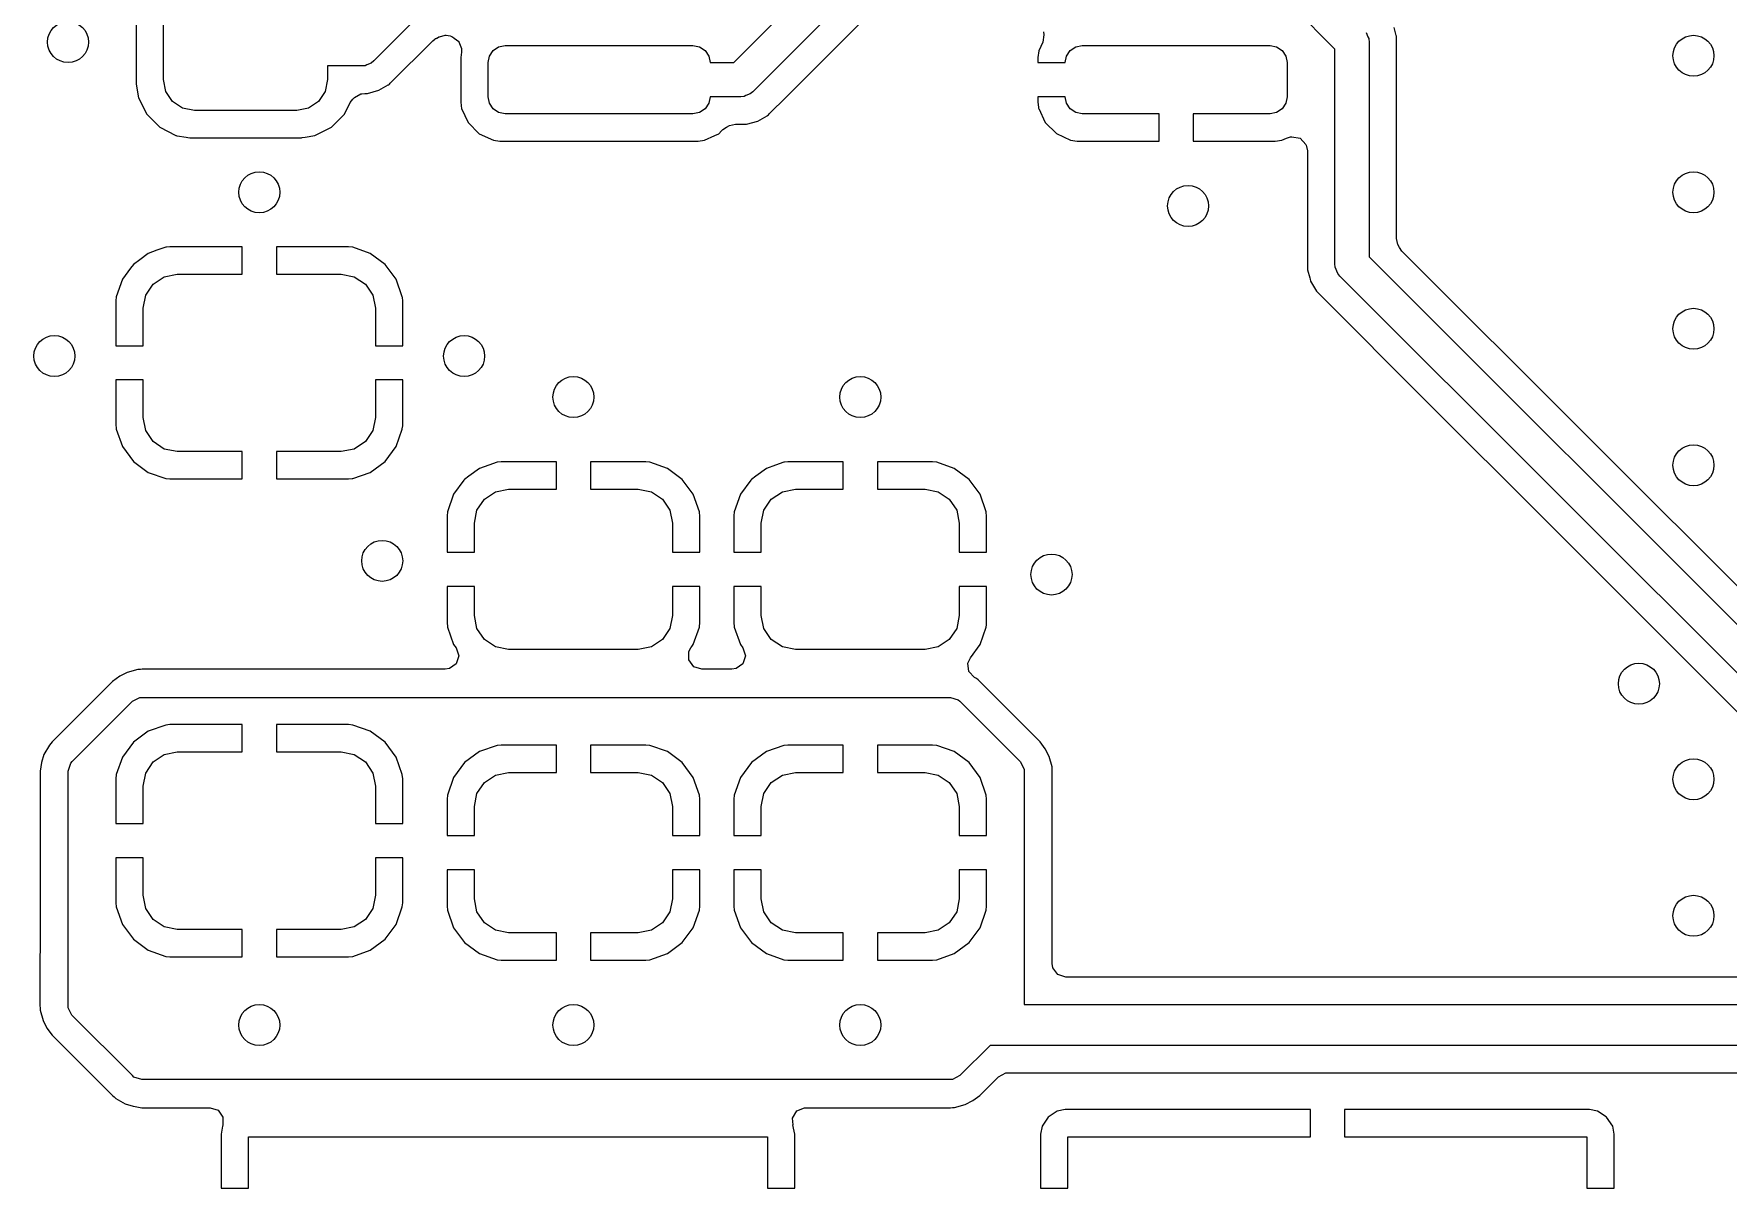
# Model space of a CAD drawing. Header units: inches. Extents: x 4.87 to 6.82, y -5.11 to -3.16.
# Drawn here: x 5.5846 to 6.073, y -4.7478 to -4.4149 of the extents above; entities that cross this region are included whole.
import ezdxf

# ---------------------------------------------------------------- set-up
doc = ezdxf.new("R2010")
doc.units = ezdxf.units.IN
doc.header["$MEASUREMENT"] = 0
doc.layers.add('BLACK', color=250, linetype='CONTINUOUS')

msp = doc.modelspace()

# ---------------------------------------------------------------- linework, layer by layer
at = {"layer": 'BLACK', "linetype": 'CONTINUOUS'}
for p, q in [((5.78635, -4.42323), (5.86168, -4.3479)), ((5.8672, -4.3563), (5.79187, -4.43163)), ((5.80159, -4.43307), (5.86694, -4.36772)), ((5.61415, -4.40911), (5.61415, -4.42947)), ((5.6979, -4.40748), (5.68261, -4.42277)), ((5.95965, -4.41936), (5.94776, -4.40748)), ((5.62205, -4.42815), (5.62205, -4.41043)), ((5.87566, -4.41434), (5.87577, -4.41523)), ((5.97732, -4.41542), (5.97669, -4.41307)), ((5.68736, -4.42918), (5.6996, -4.41695)), ((5.6996, -4.41695), (5.70017, -4.41648)), ((5.70017, -4.41648), (5.70044, -4.41629)), ((5.70044, -4.41629), (5.70056, -4.41626)), ((5.70056, -4.41626), (5.70058, -4.41624)), ((5.70058, -4.41624), (5.70072, -4.41616)), ((5.70072, -4.41616), (5.70074, -4.4162)), ((5.70074, -4.4162), (5.70124, -4.41592)), ((5.70122, -4.41589), (5.70137, -4.41584)), ((5.70124, -4.41592), (5.70122, -4.41589)), ((5.70137, -4.41584), (5.70144, -4.4158)), ((5.70137, -4.41584), (5.70137, -4.41584)), ((5.70144, -4.4158), (5.70148, -4.41579)), ((5.70148, -4.41579), (5.70151, -4.41578)), ((5.70151, -4.41578), (5.70321, -4.41537)), ((5.70151, -4.41578), (5.70151, -4.41578)), ((5.70321, -4.41537), (5.70343, -4.41537)), ((5.70343, -4.41537), (5.70464, -4.41556)), ((5.70464, -4.41556), (5.70514, -4.41573)), ((5.70514, -4.41573), (5.70564, -4.41609)), ((5.70564, -4.41609), (5.70572, -4.41612)), ((5.70572, -4.41612), (5.70578, -4.41619)), ((5.70578, -4.41619), (5.70708, -4.41714)), ((5.70708, -4.41714), (5.70709, -4.41714)), ((5.70709, -4.41714), (5.70713, -4.4172)), ((5.70713, -4.4172), (5.70785, -4.41913)), ((5.70785, -4.41913), (5.70787, -4.41935)), ((5.71699, -4.41975), (5.71859, -4.41868)), ((5.71859, -4.41868), (5.72047, -4.41831)), ((5.72047, -4.41831), (5.77461, -4.41831)), ((5.77461, -4.41831), (5.77649, -4.41868)), ((5.77649, -4.41868), (5.77809, -4.41975)), ((5.87543, -4.41735), (5.87426, -4.41987)), ((5.87577, -4.41523), (5.87543, -4.41735)), ((5.88333, -4.41975), (5.88493, -4.41868)), ((5.88493, -4.41868), (5.88681, -4.41831)), ((5.88681, -4.41831), (5.94094, -4.41831)), ((5.94094, -4.41831), (5.94283, -4.41868)), ((5.94283, -4.41868), (5.94442, -4.41975)), ((5.96866, -4.41459), (5.96915, -4.41578)), ((5.96915, -4.41578), (5.96937, -4.41629)), ((5.96937, -4.41629), (5.96939, -4.41636)), ((5.96939, -4.41636), (5.96949, -4.41732)), ((5.96949, -4.41732), (5.96949, -4.47926)), ((5.97738, -4.41564), (5.97732, -4.41542)), ((5.97738, -4.43591), (5.97738, -4.41564)), ((5.67913, -4.42421), (5.66929, -4.42421)), ((5.66929, -4.42421), (5.66929, -4.42815)), ((5.68009, -4.42412), (5.67913, -4.42421)), ((5.68061, -4.4239), (5.68009, -4.42412)), ((5.68009, -4.42412), (5.68009, -4.42412)), ((5.68187, -4.42338), (5.68061, -4.4239)), ((5.68261, -4.42277), (5.68187, -4.42338)), ((5.68187, -4.42338), (5.68187, -4.42338)), ((5.70786, -4.42021), (5.70766, -4.42173)), ((5.70766, -4.42173), (5.70766, -4.43457)), ((5.70787, -4.41935), (5.70786, -4.42021)), ((5.71555, -4.42323), (5.71593, -4.42135)), ((5.71555, -4.43307), (5.71555, -4.42323)), ((5.71593, -4.42135), (5.71699, -4.41975)), ((5.77809, -4.41975), (5.77915, -4.42135)), ((5.77915, -4.42135), (5.77953, -4.42323)), ((5.77953, -4.42323), (5.78635, -4.42323)), ((5.87426, -4.41987), (5.87402, -4.42173)), ((5.87402, -4.42173), (5.87402, -4.42173)), ((5.87402, -4.42173), (5.87402, -4.42323)), ((5.87402, -4.42323), (5.87402, -4.42323)), ((5.87402, -4.42323), (5.88189, -4.42323)), ((5.87426, -4.41987), (5.87426, -4.41987)), ((5.88189, -4.42323), (5.88226, -4.42135)), ((5.88226, -4.42135), (5.88333, -4.41975)), ((5.94442, -4.41975), (5.94549, -4.42135)), ((5.94549, -4.42135), (5.94587, -4.42323)), ((5.94587, -4.42323), (5.94587, -4.43307)), ((5.95965, -4.4813), (5.95965, -4.41936)), ((5.62272, -4.43154), (5.62205, -4.42815)), ((5.66929, -4.42815), (5.66862, -4.43154)), ((5.61415, -4.42947), (5.61415, -4.42947)), ((5.61415, -4.42947), (5.61477, -4.43339)), ((5.61477, -4.43339), (5.61477, -4.43339)), ((5.61477, -4.43339), (5.61477, -4.43339)), ((5.61477, -4.43339), (5.61718, -4.43812)), ((5.62464, -4.43441), (5.62272, -4.43154)), ((5.66862, -4.43154), (5.6667, -4.43441)), ((5.67585, -4.43478), (5.67657, -4.4338)), ((5.67657, -4.4338), (5.67706, -4.43331)), ((5.67706, -4.43331), (5.67891, -4.43227)), ((5.67891, -4.43227), (5.67916, -4.43221)), ((5.67916, -4.43221), (5.68007, -4.43211)), ((5.68007, -4.43211), (5.68082, -4.43211)), ((5.68082, -4.43211), (5.68408, -4.43123)), ((5.68082, -4.43211), (5.68082, -4.43211)), ((5.68408, -4.43123), (5.68676, -4.42969)), ((5.68408, -4.43123), (5.68408, -4.43123)), ((5.68408, -4.43123), (5.68408, -4.43123)), ((5.68676, -4.42969), (5.68687, -4.42963)), ((5.68687, -4.42963), (5.68691, -4.42961)), ((5.68691, -4.42961), (5.6871, -4.42949)), ((5.6871, -4.42949), (5.68715, -4.42946)), ((5.68715, -4.42946), (5.68736, -4.42918)), ((5.71593, -4.43495), (5.71555, -4.43307)), ((5.77953, -4.43307), (5.77915, -4.43495)), ((5.78839, -4.43307), (5.77953, -4.43307)), ((5.78935, -4.43298), (5.78839, -4.43307)), ((5.78987, -4.43276), (5.78935, -4.43298)), ((5.78935, -4.43298), (5.78935, -4.43298)), ((5.79112, -4.43224), (5.78987, -4.43276)), ((5.79187, -4.43163), (5.79112, -4.43224)), ((5.79112, -4.43224), (5.79112, -4.43224)), ((5.79662, -4.43804), (5.80159, -4.43307)), ((5.87402, -4.43307), (5.87402, -4.43457)), ((5.88189, -4.43307), (5.87402, -4.43307)), ((5.87402, -4.43307), (5.87402, -4.43307)), ((5.87402, -4.43307), (5.87402, -4.43307)), ((5.87402, -4.43307), (5.87402, -4.43307)), ((5.88226, -4.43495), (5.88189, -4.43307)), ((5.94587, -4.43307), (5.94549, -4.43495)), ((5.61718, -4.43812), (5.61718, -4.43812)), ((5.61718, -4.43812), (5.61718, -4.43812)), ((5.61718, -4.43812), (5.61718, -4.43812)), ((5.61718, -4.43812), (5.62094, -4.44187)), ((5.62752, -4.43633), (5.62464, -4.43441)), ((5.63091, -4.43701), (5.62752, -4.43633)), ((5.66043, -4.43701), (5.63091, -4.43701)), ((5.66382, -4.43633), (5.66043, -4.43701)), ((5.6667, -4.43441), (5.66382, -4.43633)), ((5.6704, -4.44187), (5.67415, -4.43812)), ((5.67415, -4.43812), (5.67585, -4.43478)), ((5.70766, -4.43457), (5.70766, -4.43457)), ((5.70766, -4.43457), (5.7078, -4.43567)), ((5.7078, -4.43567), (5.7079, -4.43644)), ((5.7079, -4.43644), (5.7079, -4.43644)), ((5.7079, -4.43644), (5.70981, -4.44053)), ((5.71699, -4.43655), (5.71593, -4.43495)), ((5.71859, -4.43762), (5.71699, -4.43655)), ((5.72047, -4.43799), (5.71859, -4.43762)), ((5.77461, -4.43799), (5.72047, -4.43799)), ((5.77649, -4.43762), (5.77461, -4.43799)), ((5.77809, -4.43655), (5.77649, -4.43762)), ((5.77915, -4.43495), (5.77809, -4.43655)), ((5.79333, -4.44009), (5.79601, -4.43854)), ((5.79601, -4.43854), (5.79613, -4.43849)), ((5.79613, -4.43849), (5.79616, -4.43847)), ((5.79616, -4.43847), (5.79635, -4.43835)), ((5.79635, -4.43835), (5.79641, -4.43832)), ((5.79641, -4.43832), (5.79662, -4.43804)), ((5.87402, -4.43457), (5.87423, -4.43618)), ((5.87423, -4.43618), (5.87424, -4.43633)), ((5.87424, -4.43633), (5.87426, -4.43643)), ((5.87426, -4.43643), (5.87617, -4.44052)), ((5.88333, -4.43655), (5.88226, -4.43495)), ((5.88493, -4.43762), (5.88333, -4.43655)), ((5.88681, -4.43799), (5.88493, -4.43762)), ((5.90896, -4.43799), (5.88681, -4.43799)), ((5.90896, -4.44587), (5.90896, -4.43799)), ((5.94094, -4.43799), (5.9188, -4.43799)), ((5.9188, -4.43799), (5.9188, -4.44587)), ((5.94283, -4.43762), (5.94094, -4.43799)), ((5.94442, -4.43655), (5.94283, -4.43762)), ((5.94549, -4.43495), (5.94442, -4.43655)), ((5.97738, -4.47396), (5.97738, -4.43591)), ((5.62094, -4.44187), (5.62094, -4.44187)), ((5.62094, -4.44187), (5.62094, -4.44187)), ((5.62094, -4.44187), (5.62095, -4.44188)), ((5.62095, -4.44188), (5.62554, -4.44422)), ((5.66567, -4.44428), (5.6704, -4.44187)), ((5.70981, -4.44053), (5.70981, -4.44053)), ((5.70981, -4.44053), (5.70981, -4.44053)), ((5.70981, -4.44053), (5.71301, -4.44373)), ((5.71301, -4.44373), (5.7171, -4.44564)), ((5.78089, -4.44428), (5.78207, -4.44373)), ((5.78207, -4.44373), (5.78288, -4.44292)), ((5.78288, -4.44292), (5.78326, -4.44254)), ((5.78326, -4.44254), (5.78424, -4.44183)), ((5.78424, -4.44183), (5.7851, -4.44139)), ((5.7851, -4.44139), (5.78687, -4.44096)), ((5.78687, -4.44096), (5.79007, -4.44096)), ((5.79007, -4.44096), (5.79333, -4.44009)), ((5.79007, -4.44096), (5.79007, -4.44096)), ((5.79333, -4.44009), (5.79333, -4.44009)), ((5.79333, -4.44009), (5.79333, -4.44009)), ((5.87617, -4.44052), (5.87617, -4.44052)), ((5.87617, -4.44052), (5.87617, -4.44052)), ((5.87617, -4.44052), (5.87936, -4.44371)), ((5.87936, -4.44371), (5.88341, -4.4456)), ((5.62554, -4.44422), (5.62565, -4.44428)), ((5.62565, -4.44428), (5.62566, -4.44428)), ((5.62566, -4.44428), (5.62566, -4.44428)), ((5.62566, -4.44428), (5.62566, -4.44428)), ((5.62566, -4.44428), (5.62566, -4.44428)), ((5.62566, -4.44428), (5.62567, -4.44428)), ((5.62567, -4.44428), (5.62581, -4.44432)), ((5.62581, -4.44432), (5.62581, -4.44432)), ((5.62581, -4.44432), (5.62597, -4.44433)), ((5.62597, -4.44433), (5.62854, -4.44474)), ((5.62854, -4.44474), (5.62906, -4.44482)), ((5.62906, -4.44482), (5.62959, -4.4449)), ((5.62959, -4.4449), (5.66175, -4.4449)), ((5.66175, -4.4449), (5.66196, -4.44487)), ((5.66175, -4.4449), (5.66175, -4.4449)), ((5.66196, -4.44487), (5.6628, -4.44474)), ((5.6628, -4.44474), (5.66567, -4.44428)), ((5.7171, -4.44564), (5.71897, -4.44589)), ((5.71897, -4.44589), (5.77611, -4.44589)), ((5.77611, -4.44589), (5.77797, -4.44564)), ((5.77797, -4.44564), (5.78089, -4.44428)), ((5.77797, -4.44564), (5.77797, -4.44564)), ((5.88341, -4.4456), (5.88345, -4.44562)), ((5.88345, -4.44562), (5.88345, -4.44562)), ((5.88345, -4.44562), (5.88345, -4.44562)), ((5.88345, -4.44562), (5.88531, -4.44587)), ((5.88531, -4.44587), (5.90896, -4.44587)), ((5.90896, -4.44587), (5.90896, -4.44587)), ((5.90896, -4.44587), (5.90896, -4.44587)), ((5.9188, -4.44587), (5.9188, -4.44587)), ((5.9188, -4.44587), (5.94244, -4.44587)), ((5.94244, -4.44587), (5.94431, -4.44562)), ((5.94244, -4.44587), (5.94244, -4.44587)), ((5.94244, -4.44587), (5.94244, -4.44587)), ((5.94431, -4.44562), (5.94565, -4.445)), ((5.94565, -4.445), (5.94682, -4.44466)), ((5.94682, -4.44466), (5.94727, -4.44461)), ((5.94727, -4.44461), (5.94963, -4.44506)), ((5.94963, -4.44506), (5.95127, -4.44683)), ((5.95127, -4.44683), (5.95127, -4.44683)), ((5.95127, -4.44683), (5.95127, -4.44683)), ((5.95127, -4.44683), (5.95127, -4.44683)), ((5.95127, -4.44683), (5.95139, -4.44707)), ((5.95139, -4.44707), (5.95175, -4.44872)), ((5.95175, -4.44872), (5.95175, -4.48299)), ((5.62013, -4.47737), (5.61761, -4.47825)), ((5.62265, -4.47649), (5.62013, -4.47737)), ((5.62272, -4.47648), (5.62265, -4.47649)), ((5.62283, -4.47647), (5.62272, -4.47648)), ((5.62385, -4.47638), (5.62283, -4.47647)), ((5.64468, -4.47638), (5.62385, -4.47638)), ((5.64468, -4.47638), (5.64468, -4.47638)), ((5.64468, -4.47638), (5.64468, -4.47638)), ((5.64468, -4.48425), (5.64468, -4.47638)), ((5.67536, -4.47638), (5.65453, -4.47638)), ((5.65453, -4.47638), (5.65453, -4.47638)), ((5.65453, -4.47638), (5.65453, -4.48425)), ((5.67656, -4.47649), (5.67536, -4.47638)), ((5.67536, -4.47638), (5.67536, -4.47638)), ((5.6816, -4.47825), (5.67656, -4.47649)), ((5.67656, -4.47649), (5.67656, -4.47649)), ((5.67656, -4.47649), (5.67656, -4.47649)), ((5.97781, -4.47573), (5.97738, -4.47396)), ((5.97824, -4.47658), (5.97781, -4.47573)), ((5.97896, -4.47757), (5.97824, -4.47658)), ((6.10018, -4.59879), (5.97896, -4.47757)), ((5.61248, -4.48255), (5.61014, -4.48572)), ((5.61332, -4.48143), (5.61248, -4.48255)), ((5.61515, -4.48007), (5.61332, -4.48143)), ((5.61332, -4.48143), (5.61332, -4.48143)), ((5.61761, -4.47825), (5.61515, -4.48007)), ((5.6859, -4.48143), (5.6816, -4.47825)), ((5.68907, -4.48572), (5.6859, -4.48143)), ((5.6859, -4.48143), (5.6859, -4.48143)), ((5.95974, -4.48226), (5.95965, -4.4813)), ((5.96048, -4.48403), (5.95974, -4.48226)), ((5.96949, -4.47926), (6.10036, -4.61013)), ((5.61014, -4.48572), (5.60838, -4.49076)), ((5.61689, -4.49033), (5.61902, -4.48713)), ((5.61902, -4.48713), (5.62222, -4.485)), ((5.62222, -4.485), (5.62598, -4.48425)), ((5.62598, -4.48425), (5.64468, -4.48425)), ((5.65453, -4.48425), (5.67323, -4.48425)), ((5.67323, -4.48425), (5.67699, -4.485)), ((5.67699, -4.485), (5.68019, -4.48713)), ((5.68019, -4.48713), (5.68232, -4.49033)), ((5.69083, -4.49076), (5.68907, -4.48572)), ((5.95175, -4.48299), (5.95238, -4.48532)), ((5.95238, -4.48532), (5.95238, -4.48532)), ((5.95238, -4.48532), (5.95249, -4.48572)), ((5.95249, -4.48572), (5.95263, -4.48625)), ((5.95263, -4.48625), (5.95431, -4.48917)), ((5.96109, -4.48478), (5.96048, -4.48403)), ((5.96048, -4.48403), (5.96048, -4.48403)), ((6.0934, -4.61709), (5.96109, -4.48478)), ((5.60838, -4.49076), (5.60827, -4.49196)), ((5.60827, -4.49196), (5.60827, -4.50492)), ((5.60827, -4.49196), (5.60827, -4.49196)), ((5.60838, -4.49076), (5.60838, -4.49076)), ((5.61614, -4.49409), (5.61689, -4.49033)), ((5.68232, -4.49033), (5.68307, -4.49409)), ((5.69084, -4.49083), (5.69083, -4.49076)), ((5.69083, -4.49076), (5.69083, -4.49076)), ((5.69085, -4.49095), (5.69084, -4.49083)), ((5.69094, -4.49196), (5.69085, -4.49095)), ((5.69094, -4.50492), (5.69094, -4.49196)), ((5.95431, -4.48917), (5.95431, -4.48917)), ((5.95431, -4.48917), (5.95431, -4.48917)), ((5.95431, -4.48917), (5.95431, -4.48917)), ((5.95431, -4.48917), (5.98703, -4.52189)), ((5.61614, -4.50492), (5.61614, -4.49409)), ((5.68307, -4.49409), (5.68307, -4.50492)), ((5.60827, -4.50492), (5.60827, -4.50492)), ((5.60827, -4.50492), (5.61614, -4.50492)), ((5.68307, -4.50492), (5.69094, -4.50492)), ((5.69094, -4.50492), (5.69094, -4.50492)), ((5.69094, -4.50492), (5.69094, -4.50492)), ((5.60827, -4.51476), (5.60827, -4.52772)), ((5.61614, -4.51476), (5.60827, -4.51476)), ((5.60827, -4.51476), (5.60827, -4.51476)), ((5.60827, -4.51476), (5.60827, -4.51476)), ((5.61614, -4.52559), (5.61614, -4.51476)), ((5.69094, -4.51476), (5.68307, -4.51476)), ((5.68307, -4.51476), (5.68307, -4.52559)), ((5.69094, -4.52809), (5.69094, -4.51476)), ((5.69094, -4.51476), (5.69094, -4.51476)), ((5.69094, -4.51476), (5.69094, -4.51476)), ((5.69094, -4.51476), (5.69094, -4.51476)), ((5.98703, -4.52189), (6.01911, -4.55397)), ((5.61689, -4.52936), (5.61614, -4.52559)), ((5.68307, -4.52559), (5.68232, -4.52936)), ((5.60827, -4.52772), (5.60835, -4.52863)), ((5.60835, -4.52863), (5.60836, -4.52874)), ((5.60836, -4.52874), (5.60837, -4.52885)), ((5.60837, -4.52885), (5.60838, -4.52892)), ((5.60838, -4.52892), (5.60838, -4.52892)), ((5.60838, -4.52892), (5.61014, -4.53396)), ((5.61902, -4.53255), (5.61689, -4.52936)), ((5.68232, -4.52936), (5.68019, -4.53255)), ((5.68907, -4.53396), (5.69083, -4.52892)), ((5.69083, -4.52892), (5.69089, -4.52831)), ((5.69089, -4.52831), (5.69094, -4.52809)), ((5.61014, -4.53396), (5.61332, -4.53826)), ((5.62222, -4.53468), (5.61902, -4.53255)), ((5.62598, -4.53543), (5.62222, -4.53468)), ((5.64468, -4.53543), (5.62598, -4.53543)), ((5.64468, -4.54331), (5.64468, -4.53543)), ((5.67323, -4.53543), (5.65453, -4.53543)), ((5.65453, -4.53543), (5.65453, -4.54331)), ((5.67699, -4.53468), (5.67323, -4.53543)), ((5.68019, -4.53255), (5.67699, -4.53468)), ((5.6859, -4.53826), (5.68907, -4.53396)), ((5.61332, -4.53826), (5.61332, -4.53826)), ((5.61332, -4.53826), (5.61761, -4.54143)), ((5.6816, -4.54143), (5.6859, -4.53826)), ((5.6859, -4.53826), (5.6859, -4.53826)), ((5.71308, -4.54026), (5.71002, -4.54253)), ((5.71573, -4.53934), (5.71308, -4.54026)), ((5.71813, -4.5385), (5.71573, -4.53934)), ((5.7182, -4.53849), (5.71813, -4.5385)), ((5.71831, -4.53848), (5.7182, -4.53849)), ((5.71932, -4.53839), (5.71831, -4.53848)), ((5.73524, -4.53839), (5.71932, -4.53839)), ((5.73524, -4.54626), (5.73524, -4.53839)), ((5.73524, -4.53839), (5.73524, -4.53839)), ((5.73524, -4.53839), (5.73524, -4.53839)), ((5.76099, -4.53839), (5.74508, -4.53839)), ((5.74508, -4.53839), (5.74508, -4.53839)), ((5.74508, -4.53839), (5.74508, -4.54626)), ((5.76219, -4.5385), (5.76099, -4.53839)), ((5.76099, -4.53839), (5.76099, -4.53839)), ((5.76723, -4.54026), (5.76219, -4.5385)), ((5.76219, -4.5385), (5.76219, -4.5385)), ((5.76219, -4.5385), (5.76219, -4.5385)), ((5.77153, -4.54343), (5.76723, -4.54026)), ((5.79576, -4.54026), (5.79269, -4.54253)), ((5.79841, -4.53934), (5.79576, -4.54026)), ((5.8008, -4.5385), (5.79841, -4.53934)), ((5.80087, -4.53849), (5.8008, -4.5385)), ((5.80098, -4.53848), (5.80087, -4.53849)), ((5.802, -4.53839), (5.80098, -4.53848)), ((5.81791, -4.53839), (5.802, -4.53839)), ((5.81791, -4.54626), (5.81791, -4.53839)), ((5.81791, -4.53839), (5.81791, -4.53839)), ((5.81791, -4.53839), (5.81791, -4.53839)), ((5.84367, -4.53839), (5.82776, -4.53839)), ((5.82776, -4.53839), (5.82776, -4.53839)), ((5.82776, -4.53839), (5.82776, -4.54626)), ((5.84487, -4.5385), (5.84367, -4.53839)), ((5.84367, -4.53839), (5.84367, -4.53839)), ((5.84991, -4.54026), (5.84487, -4.5385)), ((5.84487, -4.5385), (5.84487, -4.5385)), ((5.84487, -4.5385), (5.84487, -4.5385)), ((5.8542, -4.54343), (5.84991, -4.54026)), ((5.61761, -4.54143), (5.62265, -4.54319)), ((5.62265, -4.54319), (5.62385, -4.54331)), ((5.62385, -4.54331), (5.62385, -4.54331)), ((5.62385, -4.54331), (5.62385, -4.54331)), ((5.62385, -4.54331), (5.64468, -4.54331)), ((5.64468, -4.54331), (5.64468, -4.54331)), ((5.64468, -4.54331), (5.64468, -4.54331)), ((5.65453, -4.54331), (5.65453, -4.54331)), ((5.65453, -4.54331), (5.67536, -4.54331)), ((5.67536, -4.54331), (5.67638, -4.54321)), ((5.67638, -4.54321), (5.67649, -4.54321)), ((5.67649, -4.54321), (5.67656, -4.54319)), ((5.67656, -4.54319), (5.6816, -4.54143)), ((5.67656, -4.54319), (5.67656, -4.54319)), ((5.67656, -4.54319), (5.67656, -4.54319)), ((5.7086, -4.54369), (5.70562, -4.54773)), ((5.70879, -4.54343), (5.7086, -4.54369)), ((5.71002, -4.54253), (5.70879, -4.54343)), ((5.70879, -4.54343), (5.70879, -4.54343)), ((5.71769, -4.54701), (5.72146, -4.54626)), ((5.72146, -4.54626), (5.73524, -4.54626)), ((5.74508, -4.54626), (5.75886, -4.54626)), ((5.75886, -4.54626), (5.76262, -4.54701)), ((5.7747, -4.54773), (5.77153, -4.54343)), ((5.77153, -4.54343), (5.77153, -4.54343)), ((5.79127, -4.54369), (5.78829, -4.54773)), ((5.79146, -4.54343), (5.79127, -4.54369)), ((5.79269, -4.54253), (5.79146, -4.54343)), ((5.79146, -4.54343), (5.79146, -4.54343)), ((5.80037, -4.54701), (5.80413, -4.54626)), ((5.80413, -4.54626), (5.81791, -4.54626)), ((5.82776, -4.54626), (5.84154, -4.54626)), ((5.84154, -4.54626), (5.8453, -4.54701)), ((5.85738, -4.54773), (5.8542, -4.54343)), ((5.8542, -4.54343), (5.8542, -4.54343)), ((5.70562, -4.54773), (5.70385, -4.55277)), ((5.70562, -4.54773), (5.70562, -4.54773)), ((5.71236, -4.55234), (5.7145, -4.54914)), ((5.7145, -4.54914), (5.71769, -4.54701)), ((5.76262, -4.54701), (5.76582, -4.54914)), ((5.76582, -4.54914), (5.76795, -4.55234)), ((5.77646, -4.55277), (5.7747, -4.54773)), ((5.78829, -4.54773), (5.78653, -4.55277)), ((5.78829, -4.54773), (5.78829, -4.54773)), ((5.79504, -4.55234), (5.79717, -4.54914)), ((5.79717, -4.54914), (5.80037, -4.54701)), ((5.8453, -4.54701), (5.8485, -4.54914)), ((5.8485, -4.54914), (5.85063, -4.55234)), ((5.85914, -4.55277), (5.85738, -4.54773)), ((5.70385, -4.55277), (5.70374, -4.55397)), ((5.70374, -4.55397), (5.70374, -4.55397)), ((5.70374, -4.55397), (5.70374, -4.56447)), ((5.71161, -4.5561), (5.71236, -4.55234)), ((5.76795, -4.55234), (5.7687, -4.5561)), ((5.77647, -4.55284), (5.77646, -4.55277)), ((5.77646, -4.55277), (5.77646, -4.55277)), ((5.77648, -4.55292), (5.77647, -4.55284)), ((5.77648, -4.55293), (5.77648, -4.55292)), ((5.77648, -4.55294), (5.77648, -4.55293)), ((5.77657, -4.55397), (5.77648, -4.55294)), ((5.77657, -4.56447), (5.77657, -4.55397)), ((5.77657, -4.55397), (5.77657, -4.55397)), ((5.78653, -4.55277), (5.78642, -4.55397)), ((5.78642, -4.55397), (5.78642, -4.56447)), ((5.78642, -4.55397), (5.78642, -4.55397)), ((5.79429, -4.5561), (5.79504, -4.55234)), ((5.85063, -4.55234), (5.85138, -4.5561)), ((5.85915, -4.55284), (5.85914, -4.55277)), ((5.85914, -4.55277), (5.85914, -4.55277)), ((5.85916, -4.55295), (5.85915, -4.55284)), ((5.85925, -4.55397), (5.85916, -4.55295)), ((5.85925, -4.56447), (5.85925, -4.55397)), ((6.01911, -4.55397), (6.08187, -4.61672)), ((5.71161, -4.56447), (5.71161, -4.5561)), ((5.7687, -4.5561), (5.7687, -4.56447)), ((5.79429, -4.56447), (5.79429, -4.5561)), ((5.85138, -4.5561), (5.85138, -4.56447)), ((5.70374, -4.56447), (5.70374, -4.56447)), ((5.70374, -4.56447), (5.71161, -4.56447)), ((5.7687, -4.56447), (5.77657, -4.56447)), ((5.77657, -4.56447), (5.77657, -4.56447)), ((5.77657, -4.56447), (5.77657, -4.56447)), ((5.78642, -4.56447), (5.78642, -4.56447)), ((5.78642, -4.56447), (5.79429, -4.56447)), ((5.85138, -4.56447), (5.85925, -4.56447)), ((5.85925, -4.56447), (5.85925, -4.56447)), ((5.85925, -4.56447), (5.85925, -4.56447)), ((5.71161, -4.57431), (5.70374, -4.57431)), ((5.70374, -4.57431), (5.70374, -4.57431)), ((5.70374, -4.57431), (5.70374, -4.57431)), ((5.70374, -4.57431), (5.70374, -4.57431)), ((5.70374, -4.57431), (5.70374, -4.58481)), ((5.71161, -4.58268), (5.71161, -4.57431)), ((5.77657, -4.57431), (5.7687, -4.57431)), ((5.7687, -4.57431), (5.7687, -4.58268)), ((5.77657, -4.58517), (5.77657, -4.57431)), ((5.77657, -4.57431), (5.77657, -4.57431)), ((5.77657, -4.57431), (5.77657, -4.57431)), ((5.77657, -4.57431), (5.77657, -4.57431)), ((5.79429, -4.57431), (5.78642, -4.57431)), ((5.78642, -4.57431), (5.78642, -4.57431)), ((5.78642, -4.57431), (5.78642, -4.57431)), ((5.78642, -4.57431), (5.78642, -4.57431)), ((5.78642, -4.57431), (5.78642, -4.58481)), ((5.79429, -4.58268), (5.79429, -4.57431)), ((5.85925, -4.57431), (5.85138, -4.57431)), ((5.85138, -4.57431), (5.85138, -4.58268)), ((5.85925, -4.58517), (5.85925, -4.57431)), ((5.85925, -4.57431), (5.85925, -4.57431)), ((5.85925, -4.57431), (5.85925, -4.57431)), ((5.85925, -4.57431), (5.85925, -4.57431)), ((5.70374, -4.58481), (5.70384, -4.58583)), ((5.71236, -4.58644), (5.71161, -4.58268)), ((5.7687, -4.58268), (5.76795, -4.58644)), ((5.77652, -4.5854), (5.77657, -4.58517)), ((5.78642, -4.58481), (5.78651, -4.58583)), ((5.79504, -4.58644), (5.79429, -4.58268)), ((5.85138, -4.58268), (5.85063, -4.58644)), ((5.8592, -4.5854), (5.85925, -4.58517)), ((5.70384, -4.58583), (5.70384, -4.58594)), ((5.70384, -4.58594), (5.70385, -4.58601)), ((5.70385, -4.58601), (5.70562, -4.59105)), ((5.7145, -4.58964), (5.71236, -4.58644)), ((5.71769, -4.59177), (5.7145, -4.58964)), ((5.76582, -4.58964), (5.76262, -4.59177)), ((5.76795, -4.58644), (5.76582, -4.58964)), ((5.7747, -4.59105), (5.77646, -4.58601)), ((5.77646, -4.58601), (5.77652, -4.5854)), ((5.78651, -4.58583), (5.78651, -4.58585)), ((5.78651, -4.58585), (5.78651, -4.5859)), ((5.78651, -4.5859), (5.78653, -4.58601)), ((5.78653, -4.58601), (5.78829, -4.59105)), ((5.79717, -4.58964), (5.79504, -4.58644)), ((5.80037, -4.59177), (5.79717, -4.58964)), ((5.8485, -4.58964), (5.8453, -4.59177)), ((5.85063, -4.58644), (5.8485, -4.58964)), ((5.85738, -4.59105), (5.85914, -4.58601)), ((5.85914, -4.58601), (5.8592, -4.5854)), ((5.70562, -4.59105), (5.70632, -4.592)), ((5.70632, -4.592), (5.70708, -4.59428)), ((5.70708, -4.59428), (5.70635, -4.59658)), ((5.72146, -4.59252), (5.71769, -4.59177)), ((5.75886, -4.59252), (5.72146, -4.59252)), ((5.76262, -4.59177), (5.75886, -4.59252)), ((5.77343, -4.59311), (5.774, -4.592)), ((5.77343, -4.59552), (5.77343, -4.59311)), ((5.774, -4.592), (5.77427, -4.59162)), ((5.77427, -4.59162), (5.7747, -4.59105)), ((5.78829, -4.59105), (5.78899, -4.592)), ((5.78899, -4.592), (5.78975, -4.59428)), ((5.78975, -4.59428), (5.78903, -4.59658)), ((5.80413, -4.59252), (5.80037, -4.59177)), ((5.84154, -4.59252), (5.80413, -4.59252)), ((5.8453, -4.59177), (5.84154, -4.59252)), ((5.85387, -4.59642), (5.85456, -4.59487)), ((5.85456, -4.59487), (5.85738, -4.59105)), ((5.61153, -4.59914), (5.60938, -4.60023)), ((5.61456, -4.59828), (5.61153, -4.59914)), ((5.61153, -4.59914), (5.61153, -4.59914)), ((5.61517, -4.59823), (5.61456, -4.59828)), ((5.61538, -4.59823), (5.61517, -4.59823)), ((5.61581, -4.59821), (5.61538, -4.59823)), ((5.70318, -4.59821), (5.61581, -4.59821)), ((5.70441, -4.59801), (5.70318, -4.59821)), ((5.70635, -4.59658), (5.70441, -4.59801)), ((5.77484, -4.59746), (5.77343, -4.59552)), ((5.77714, -4.59821), (5.77484, -4.59746)), ((5.78586, -4.59821), (5.77714, -4.59821)), ((5.78709, -4.59801), (5.78586, -4.59821)), ((5.78903, -4.59658), (5.78709, -4.59801)), ((5.85416, -4.59881), (5.85387, -4.59642)), ((5.85579, -4.60058), (5.85416, -4.59881)), ((5.60733, -4.60172), (5.58993, -4.61912)), ((5.60938, -4.60023), (5.60733, -4.60172)), ((5.60733, -4.60172), (5.60733, -4.60172)), ((5.60938, -4.60023), (5.60938, -4.60023)), ((5.85634, -4.60089), (5.85579, -4.60058)), ((5.85681, -4.60129), (5.85634, -4.60089)), ((5.85634, -4.60089), (5.85634, -4.60089)), ((5.85634, -4.60089), (5.85634, -4.60089)), ((5.85728, -4.60172), (5.85681, -4.60129)), ((5.85681, -4.60129), (5.85681, -4.60129)), ((5.87468, -4.61912), (5.85728, -4.60172)), ((5.85728, -4.60172), (5.85728, -4.60172)), ((5.85728, -4.60172), (5.85728, -4.60172)), ((5.59565, -4.62484), (5.61305, -4.60744)), ((5.61305, -4.60744), (5.6152, -4.60635)), ((5.6152, -4.60635), (5.61581, -4.6063)), ((5.61581, -4.6063), (5.8488, -4.6063)), ((5.8488, -4.6063), (5.85109, -4.60704)), ((5.85109, -4.60704), (5.85156, -4.60744)), ((5.85156, -4.60744), (5.86896, -4.62484)), ((5.62265, -4.61429), (5.61761, -4.61605)), ((5.62385, -4.61417), (5.62265, -4.61429)), ((5.62265, -4.61429), (5.62265, -4.61429)), ((5.64468, -4.61417), (5.62385, -4.61417)), ((5.64468, -4.61417), (5.64468, -4.61417)), ((5.64468, -4.62205), (5.64468, -4.61417)), ((5.67536, -4.61417), (5.65453, -4.61417)), ((5.65453, -4.61417), (5.65453, -4.61417)), ((5.65453, -4.61417), (5.65453, -4.62205)), ((5.67656, -4.61429), (5.67536, -4.61417)), ((5.6816, -4.61605), (5.67656, -4.61429)), ((5.58993, -4.61912), (5.5895, -4.61959)), ((5.61332, -4.61922), (5.61014, -4.62352)), ((5.61761, -4.61605), (5.61332, -4.61922)), ((5.61332, -4.61922), (5.61332, -4.61922)), ((5.6859, -4.61922), (5.6816, -4.61605)), ((5.68907, -4.62352), (5.6859, -4.61922)), ((5.6859, -4.61922), (5.6859, -4.61922)), ((5.87611, -4.6211), (5.87468, -4.61912)), ((5.87468, -4.61912), (5.87468, -4.61912)), ((5.87468, -4.61912), (5.87468, -4.61912)), ((5.58756, -4.6228), (5.58681, -4.6251)), ((5.5891, -4.62005), (5.58756, -4.6228)), ((5.5895, -4.61959), (5.5891, -4.62005)), ((5.61014, -4.62352), (5.60838, -4.62856)), ((5.61902, -4.62493), (5.62222, -4.6228)), ((5.62222, -4.6228), (5.62598, -4.62205)), ((5.62598, -4.62205), (5.64468, -4.62205)), ((5.65453, -4.62205), (5.67323, -4.62205)), ((5.67323, -4.62205), (5.67699, -4.6228)), ((5.67699, -4.6228), (5.68019, -4.62493)), ((5.69083, -4.62856), (5.68907, -4.62352)), ((5.71308, -4.62195), (5.70879, -4.62513)), ((5.71813, -4.62019), (5.71308, -4.62195)), ((5.71932, -4.62008), (5.71813, -4.62019)), ((5.71813, -4.62019), (5.71813, -4.62019)), ((5.73524, -4.62008), (5.71932, -4.62008)), ((5.73524, -4.62795), (5.73524, -4.62008)), ((5.73524, -4.62008), (5.73524, -4.62008)), ((5.76099, -4.62008), (5.74508, -4.62008)), ((5.74508, -4.62008), (5.74508, -4.62008)), ((5.74508, -4.62008), (5.74508, -4.62795)), ((5.76219, -4.62019), (5.76099, -4.62008)), ((5.76723, -4.62195), (5.76219, -4.62019)), ((5.77153, -4.62513), (5.76723, -4.62195)), ((5.79576, -4.62195), (5.79146, -4.62513)), ((5.8008, -4.62019), (5.79576, -4.62195)), ((5.802, -4.62008), (5.8008, -4.62019)), ((5.8008, -4.62019), (5.8008, -4.62019)), ((5.81791, -4.62008), (5.802, -4.62008)), ((5.81791, -4.62795), (5.81791, -4.62008)), ((5.81791, -4.62008), (5.81791, -4.62008)), ((5.84367, -4.62008), (5.82776, -4.62008)), ((5.82776, -4.62008), (5.82776, -4.62008)), ((5.82776, -4.62008), (5.82776, -4.62795)), ((5.84487, -4.62019), (5.84367, -4.62008)), ((5.84991, -4.62195), (5.84487, -4.62019)), ((5.8542, -4.62513), (5.84991, -4.62195)), ((5.87617, -4.62117), (5.87611, -4.6211)), ((5.87726, -4.62332), (5.87617, -4.62117)), ((5.87812, -4.62635), (5.87726, -4.62332)), ((5.58681, -4.6251), (5.58642, -4.6276)), ((5.58642, -4.6276), (5.58642, -4.62975)), ((5.58681, -4.6251), (5.58681, -4.6251)), ((5.59451, -4.6276), (5.59525, -4.62531)), ((5.59451, -4.62976), (5.59451, -4.6276)), ((5.59525, -4.62531), (5.59565, -4.62484)), ((5.60838, -4.62856), (5.60827, -4.62976)), ((5.61614, -4.63189), (5.61689, -4.62812)), ((5.61689, -4.62812), (5.61902, -4.62493)), ((5.68019, -4.62493), (5.68232, -4.62812)), ((5.68232, -4.62812), (5.68307, -4.63189)), ((5.69094, -4.62976), (5.69083, -4.62856)), ((5.69083, -4.62856), (5.69083, -4.62856)), ((5.70879, -4.62513), (5.70562, -4.62942)), ((5.70879, -4.62513), (5.70879, -4.62513)), ((5.7145, -4.63084), (5.71769, -4.6287)), ((5.71769, -4.6287), (5.72146, -4.62795)), ((5.72146, -4.62795), (5.73524, -4.62795)), ((5.74508, -4.62795), (5.75886, -4.62795)), ((5.75886, -4.62795), (5.76262, -4.6287)), ((5.76262, -4.6287), (5.76582, -4.63084)), ((5.7747, -4.62942), (5.77153, -4.62513)), ((5.77153, -4.62513), (5.77153, -4.62513)), ((5.79146, -4.62513), (5.78829, -4.62942)), ((5.79146, -4.62513), (5.79146, -4.62513)), ((5.79717, -4.63084), (5.80037, -4.6287)), ((5.80037, -4.6287), (5.80413, -4.62795)), ((5.80413, -4.62795), (5.81791, -4.62795)), ((5.82776, -4.62795), (5.84154, -4.62795)), ((5.84154, -4.62795), (5.8453, -4.6287)), ((5.8453, -4.6287), (5.8485, -4.63084)), ((5.85738, -4.62942), (5.8542, -4.62513)), ((5.8542, -4.62513), (5.8542, -4.62513)), ((5.86896, -4.62484), (5.87005, -4.62699)), ((5.87005, -4.62699), (5.8701, -4.6276)), ((5.8701, -4.6276), (5.8701, -4.69488)), ((5.87816, -4.62696), (5.87812, -4.62635)), ((5.87819, -4.6276), (5.87816, -4.62696)), ((5.87819, -4.68309), (5.87819, -4.6276)), ((5.87819, -4.6276), (5.87819, -4.6276)), ((5.58642, -4.62975), (5.58642, -4.62975)), ((5.58642, -4.62975), (5.58642, -4.62975)), ((5.58642, -4.62975), (5.58642, -4.63025)), ((5.58642, -4.63025), (5.58642, -4.63025)), ((5.58642, -4.63025), (5.58642, -4.6357)), ((5.5945, -4.65256), (5.59451, -4.62976)), ((5.60827, -4.62976), (5.60827, -4.64272)), ((5.61614, -4.64272), (5.61614, -4.63189)), ((5.68307, -4.63189), (5.68307, -4.64272)), ((5.69094, -4.63566), (5.69094, -4.62976)), ((5.70562, -4.62942), (5.70385, -4.63446)), ((5.71161, -4.6378), (5.71236, -4.63403)), ((5.71236, -4.63403), (5.7145, -4.63084)), ((5.76582, -4.63084), (5.76795, -4.63403)), ((5.76795, -4.63403), (5.7687, -4.6378)), ((5.77646, -4.63446), (5.7747, -4.62942)), ((5.78829, -4.62942), (5.78653, -4.63446)), ((5.79429, -4.6378), (5.79504, -4.63403)), ((5.79504, -4.63403), (5.79717, -4.63084)), ((5.8485, -4.63084), (5.85063, -4.63403)), ((5.85063, -4.63403), (5.85138, -4.6378)), ((5.85914, -4.63446), (5.85738, -4.62942)), ((5.58642, -4.63616), (5.58641, -4.65256)), ((5.58642, -4.6357), (5.58642, -4.63616)), ((5.58642, -4.63616), (5.58642, -4.63616)), ((5.69094, -4.64272), (5.69094, -4.63566)), ((5.70385, -4.63446), (5.70374, -4.63566)), ((5.70374, -4.63566), (5.70374, -4.64616)), ((5.71161, -4.64616), (5.71161, -4.6378)), ((5.7687, -4.6378), (5.7687, -4.64616)), ((5.77657, -4.63566), (5.77646, -4.63446)), ((5.77646, -4.63446), (5.77646, -4.63446)), ((5.77657, -4.64616), (5.77657, -4.63566)), ((5.77657, -4.63566), (5.77657, -4.63566)), ((5.78653, -4.63446), (5.78642, -4.63566)), ((5.78642, -4.63566), (5.78642, -4.64616)), ((5.79429, -4.64616), (5.79429, -4.6378)), ((5.85138, -4.6378), (5.85138, -4.64616)), ((5.85925, -4.63566), (5.85914, -4.63446)), ((5.85914, -4.63446), (5.85914, -4.63446)), ((5.85925, -4.64616), (5.85925, -4.63566)), ((5.60827, -4.64272), (5.60827, -4.64272)), ((5.60827, -4.64272), (5.61614, -4.64272)), ((5.68307, -4.64272), (5.69094, -4.64272)), ((5.69094, -4.64272), (5.69094, -4.64272)), ((5.70374, -4.64616), (5.70374, -4.64616)), ((5.70374, -4.64616), (5.71161, -4.64616)), ((5.7687, -4.64616), (5.77657, -4.64616)), ((5.77657, -4.64616), (5.77657, -4.64616)), ((5.78642, -4.64616), (5.78642, -4.64616)), ((5.78642, -4.64616), (5.79429, -4.64616)), ((5.85138, -4.64616), (5.85925, -4.64616)), ((5.85925, -4.64616), (5.85925, -4.64616)), ((5.58641, -4.65256), (5.58641, -4.66502)), ((5.59449, -4.69524), (5.5945, -4.65256)), ((5.61614, -4.65256), (5.60827, -4.65256)), ((5.60827, -4.65256), (5.60827, -4.65256)), ((5.60827, -4.65256), (5.60827, -4.66552)), ((5.61614, -4.66339), (5.61614, -4.65256)), ((5.69094, -4.65256), (5.68307, -4.65256)), ((5.68307, -4.65256), (5.68307, -4.66339)), ((5.69094, -4.656), (5.69094, -4.65256)), ((5.69094, -4.65256), (5.69094, -4.65256)), ((5.69094, -4.66552), (5.69094, -4.656)), ((5.71161, -4.656), (5.70374, -4.656)), ((5.70374, -4.656), (5.70374, -4.656)), ((5.70374, -4.656), (5.70374, -4.6665)), ((5.71161, -4.66437), (5.71161, -4.656)), ((5.77657, -4.656), (5.7687, -4.656)), ((5.7687, -4.656), (5.7687, -4.66437)), ((5.77657, -4.6665), (5.77657, -4.656)), ((5.77657, -4.656), (5.77657, -4.656)), ((5.79429, -4.656), (5.78642, -4.656)), ((5.78642, -4.656), (5.78642, -4.656)), ((5.78642, -4.656), (5.78642, -4.6665)), ((5.79429, -4.66437), (5.79429, -4.656)), ((5.85925, -4.656), (5.85138, -4.656)), ((5.85138, -4.656), (5.85138, -4.66437)), ((5.85925, -4.6665), (5.85925, -4.656)), ((5.85925, -4.656), (5.85925, -4.656)), ((5.61689, -4.66715), (5.61614, -4.66339)), ((5.68307, -4.66339), (5.68232, -4.66715)), ((5.58641, -4.66502), (5.5864, -4.69523)), ((5.58641, -4.66502), (5.58641, -4.66502)), ((5.60827, -4.66552), (5.60838, -4.66672)), ((5.60838, -4.66672), (5.60838, -4.66672)), ((5.60838, -4.66672), (5.61014, -4.67176)), ((5.61902, -4.67035), (5.61689, -4.66715)), ((5.68232, -4.66715), (5.68019, -4.67035)), ((5.68907, -4.67176), (5.69083, -4.66672)), ((5.69083, -4.66672), (5.69094, -4.66552)), ((5.69094, -4.66552), (5.69094, -4.66552)), ((5.70374, -4.6665), (5.70385, -4.6677)), ((5.70385, -4.6677), (5.70385, -4.6677)), ((5.70385, -4.6677), (5.70562, -4.67274)), ((5.71236, -4.66814), (5.71161, -4.66437)), ((5.7145, -4.67133), (5.71236, -4.66814)), ((5.76795, -4.66814), (5.76582, -4.67133)), ((5.7687, -4.66437), (5.76795, -4.66814)), ((5.7747, -4.67274), (5.77646, -4.6677)), ((5.77646, -4.6677), (5.77657, -4.6665)), ((5.77657, -4.6665), (5.77657, -4.6665)), ((5.78642, -4.6665), (5.78653, -4.6677)), ((5.78653, -4.6677), (5.78653, -4.6677)), ((5.78653, -4.6677), (5.78829, -4.67274)), ((5.79504, -4.66814), (5.79429, -4.66437)), ((5.79717, -4.67133), (5.79504, -4.66814)), ((5.85063, -4.66814), (5.8485, -4.67133)), ((5.85138, -4.66437), (5.85063, -4.66814)), ((5.85738, -4.67274), (5.85914, -4.6677)), ((5.85914, -4.6677), (5.85925, -4.6665)), ((5.85925, -4.6665), (5.85925, -4.6665)), ((5.61014, -4.67176), (5.61332, -4.67605)), ((5.62222, -4.67248), (5.61902, -4.67035)), ((5.62598, -4.67323), (5.62222, -4.67248)), ((5.64468, -4.67323), (5.62598, -4.67323)), ((5.64468, -4.6811), (5.64468, -4.67323)), ((5.67323, -4.67323), (5.65453, -4.67323)), ((5.65453, -4.67323), (5.65453, -4.6811)), ((5.67699, -4.67248), (5.67323, -4.67323)), ((5.68019, -4.67035), (5.67699, -4.67248)), ((5.6859, -4.67605), (5.68907, -4.67176)), ((5.70562, -4.67274), (5.70879, -4.67704)), ((5.71769, -4.67346), (5.7145, -4.67133)), ((5.76582, -4.67133), (5.76262, -4.67346)), ((5.77153, -4.67704), (5.7747, -4.67274)), ((5.78829, -4.67274), (5.79146, -4.67704)), ((5.80037, -4.67346), (5.79717, -4.67133)), ((5.8485, -4.67133), (5.8453, -4.67346)), ((5.8542, -4.67704), (5.85738, -4.67274)), ((5.61332, -4.67605), (5.61332, -4.67605)), ((5.61332, -4.67605), (5.61761, -4.67923)), ((5.6816, -4.67923), (5.6859, -4.67605)), ((5.6859, -4.67605), (5.6859, -4.67605)), ((5.70879, -4.67704), (5.70879, -4.67704)), ((5.70879, -4.67704), (5.71308, -4.68021)), ((5.72146, -4.67421), (5.71769, -4.67346)), ((5.73524, -4.67421), (5.72146, -4.67421)), ((5.73524, -4.68209), (5.73524, -4.67421)), ((5.75886, -4.67421), (5.74508, -4.67421)), ((5.74508, -4.67421), (5.74508, -4.68209)), ((5.76262, -4.67346), (5.75886, -4.67421)), ((5.76723, -4.68021), (5.77153, -4.67704)), ((5.77153, -4.67704), (5.77153, -4.67704)), ((5.79146, -4.67704), (5.79146, -4.67704)), ((5.79146, -4.67704), (5.79576, -4.68021)), ((5.80413, -4.67421), (5.80037, -4.67346)), ((5.81791, -4.67421), (5.80413, -4.67421)), ((5.81791, -4.68209), (5.81791, -4.67421)), ((5.84154, -4.67421), (5.82776, -4.67421)), ((5.82776, -4.67421), (5.82776, -4.68209)), ((5.8453, -4.67346), (5.84154, -4.67421)), ((5.84991, -4.68021), (5.8542, -4.67704)), ((5.8542, -4.67704), (5.8542, -4.67704)), ((5.61761, -4.67923), (5.62265, -4.68099)), ((5.62265, -4.68099), (5.62385, -4.6811)), ((5.62385, -4.6811), (5.64468, -4.6811)), ((5.64468, -4.6811), (5.64468, -4.6811)), ((5.65453, -4.6811), (5.65453, -4.6811)), ((5.65453, -4.6811), (5.67536, -4.6811)), ((5.67536, -4.6811), (5.67656, -4.68099)), ((5.67656, -4.68099), (5.6816, -4.67923)), ((5.67656, -4.68099), (5.67656, -4.68099)), ((5.71308, -4.68021), (5.71813, -4.68197)), ((5.71813, -4.68197), (5.71932, -4.68209)), ((5.71932, -4.68209), (5.73524, -4.68209)), ((5.73524, -4.68209), (5.73524, -4.68209)), ((5.74508, -4.68209), (5.74508, -4.68209)), ((5.74508, -4.68209), (5.76099, -4.68209)), ((5.76099, -4.68209), (5.76219, -4.68197)), ((5.76219, -4.68197), (5.76723, -4.68021)), ((5.76219, -4.68197), (5.76219, -4.68197)), ((5.79576, -4.68021), (5.8008, -4.68197)), ((5.8008, -4.68197), (5.802, -4.68209)), ((5.802, -4.68209), (5.81791, -4.68209)), ((5.81791, -4.68209), (5.81791, -4.68209)), ((5.82776, -4.68209), (5.82776, -4.68209)), ((5.82776, -4.68209), (5.84367, -4.68209)), ((5.84367, -4.68209), (5.84487, -4.68197)), ((5.84487, -4.68197), (5.84991, -4.68021)), ((5.84487, -4.68197), (5.84487, -4.68197)), ((5.87838, -4.68429), (5.87819, -4.68309)), ((5.8798, -4.68624), (5.87838, -4.68429)), ((5.88209, -4.68699), (5.8798, -4.68624)), ((6.35445, -4.68699), (5.88209, -4.68699)), ((5.5864, -4.69523), (5.58642, -4.69587)), ((5.58642, -4.69587), (5.58647, -4.69648)), ((5.58647, -4.69648), (5.58647, -4.69648)), ((5.58647, -4.69648), (5.58733, -4.69952)), ((5.59454, -4.69585), (5.59449, -4.69524)), ((5.59563, -4.69799), (5.59454, -4.69585)), ((5.8701, -4.69488), (6.35976, -4.69488)), ((5.58733, -4.69952), (5.58733, -4.69952)), ((5.58733, -4.69952), (5.58842, -4.70167)), ((5.58842, -4.70167), (5.58991, -4.70371)), ((5.61303, -4.71539), (5.59563, -4.69799)), ((5.58991, -4.70371), (5.58991, -4.70371)), ((5.58991, -4.70371), (5.58991, -4.70371)), ((5.58991, -4.70371), (5.60731, -4.72111)), ((5.86026, -4.70669), (5.85156, -4.71539)), ((6.3622, -4.70669), (5.86026, -4.70669)), ((5.6135, -4.71579), (5.61303, -4.71539)), ((5.61579, -4.71654), (5.6135, -4.71579)), ((5.8488, -4.71654), (5.61579, -4.71654)), ((5.84941, -4.71649), (5.8488, -4.71654)), ((5.85156, -4.71539), (5.84941, -4.71649)), ((5.85997, -4.71842), (5.86266, -4.71573)), ((5.86266, -4.71573), (5.86481, -4.71463)), ((5.86481, -4.71463), (5.86542, -4.71459)), ((5.86542, -4.71459), (6.36402, -4.71459)), ((5.60731, -4.72111), (5.60731, -4.72112)), ((5.60731, -4.72112), (5.60731, -4.72112)), ((5.60731, -4.72112), (5.60778, -4.72155)), ((5.60778, -4.72155), (5.60778, -4.72155)), ((5.60778, -4.72155), (5.60824, -4.72194)), ((5.60824, -4.72194), (5.611, -4.72349)), ((5.85523, -4.7226), (5.85728, -4.72111)), ((5.85728, -4.72111), (5.85997, -4.71842)), ((5.611, -4.72349), (5.61329, -4.72423)), ((5.61329, -4.72423), (5.61379, -4.72431)), ((5.61379, -4.72431), (5.61579, -4.72463)), ((5.61579, -4.72463), (5.61579, -4.72463)), ((5.61579, -4.72463), (5.63543, -4.72463)), ((5.63543, -4.72463), (5.63772, -4.72537)), ((5.63772, -4.72537), (5.63914, -4.72732)), ((5.8033, -4.72761), (5.80456, -4.72556)), ((5.80456, -4.72556), (5.80678, -4.72464)), ((5.80678, -4.72464), (5.80709, -4.72463)), ((5.80709, -4.72463), (5.8488, -4.72463)), ((5.8488, -4.72463), (5.84943, -4.7246)), ((5.8488, -4.72463), (5.8488, -4.72463)), ((5.84943, -4.7246), (5.85004, -4.72455)), ((5.85004, -4.72455), (5.85308, -4.7237)), ((5.85308, -4.7237), (5.85523, -4.7226)), ((5.8796, -4.72565), (5.877, -4.72739)), ((5.8819, -4.7252), (5.8796, -4.72565)), ((5.8796, -4.72565), (5.8796, -4.72565)), ((5.95256, -4.7252), (5.8819, -4.7252)), ((5.95256, -4.73307), (5.95256, -4.7252)), ((5.95256, -4.7252), (5.95256, -4.7252)), ((5.95256, -4.7252), (5.95256, -4.7252)), ((6.03306, -4.7252), (5.9624, -4.7252)), ((5.9624, -4.7252), (5.9624, -4.7252)), ((5.9624, -4.7252), (5.9624, -4.73307)), ((6.03536, -4.72565), (6.03306, -4.7252)), ((6.03306, -4.7252), (6.03306, -4.7252)), ((6.03781, -4.72729), (6.03536, -4.72565)), ((6.03536, -4.72565), (6.03536, -4.72565)), ((5.63904, -4.72999), (5.63858, -4.7323)), ((5.63914, -4.72973), (5.63904, -4.72999)), ((5.63914, -4.72732), (5.63914, -4.72973)), ((5.80346, -4.72961), (5.8033, -4.72761)), ((5.80341, -4.72962), (5.80346, -4.72961)), ((5.80358, -4.73052), (5.80341, -4.72962)), ((5.80394, -4.7323), (5.80358, -4.73052)), ((5.87526, -4.73), (5.8748, -4.7323)), ((5.877, -4.72739), (5.87526, -4.73)), ((5.87526, -4.73), (5.87526, -4.73)), ((5.877, -4.72739), (5.877, -4.72739)), ((6.03796, -4.72739), (6.03781, -4.72729)), ((6.0397, -4.73), (6.03796, -4.72739)), ((6.03796, -4.72739), (6.03796, -4.72739)), ((6.04016, -4.7323), (6.0397, -4.73)), ((5.63858, -4.7323), (5.63858, -4.7323)), ((5.63858, -4.7323), (5.63858, -4.74783)), ((5.64646, -4.74783), (5.64646, -4.73307)), ((5.64646, -4.73307), (5.79606, -4.73307)), ((5.79606, -4.73307), (5.79606, -4.74783)), ((5.80394, -4.74783), (5.80394, -4.7323)), ((5.80394, -4.7323), (5.80394, -4.7323)), ((5.80394, -4.7323), (5.80394, -4.7323)), ((5.8748, -4.7323), (5.8748, -4.74783)), ((5.8748, -4.7323), (5.8748, -4.7323)), ((5.88268, -4.74783), (5.88268, -4.73307)), ((5.88268, -4.73307), (5.95256, -4.73307)), ((5.9624, -4.73307), (6.03228, -4.73307)), ((6.03228, -4.73307), (6.03228, -4.74783)), ((6.04016, -4.74783), (6.04016, -4.7323)), ((6.04016, -4.7323), (6.04016, -4.7323)), ((6.04016, -4.7323), (6.04016, -4.7323)), ((5.63858, -4.74783), (5.63858, -4.74783)), ((5.63858, -4.74783), (5.64646, -4.74783)), ((5.79606, -4.74783), (5.80394, -4.74783)), ((5.80394, -4.74783), (5.80394, -4.74783)), ((5.80394, -4.74783), (5.80394, -4.74783)), ((5.8748, -4.74783), (5.8748, -4.74783)), ((5.8748, -4.74783), (5.88268, -4.74783)), ((6.03228, -4.74783), (6.04016, -4.74783)), ((6.04016, -4.74783), (6.04016, -4.74783)), ((6.04016, -4.74783), (6.04016, -4.74783))]:
    msp.add_line(p, q, dxfattribs=at)
at = {"layer": 'BLACK'}
for centre in [(5.59449, -4.41732), (6.06299, -4.42126), (5.64961, -4.46063), (6.06299, -4.46063), (5.91732, -4.46457), (6.06299, -4.5), (5.59055, -4.50787), (5.70866, -4.50787), (5.74016, -4.51969), (5.82283, -4.51969), (6.06299, -4.53937), (5.68504, -4.56693), (5.87795, -4.57087), (6.04724, -4.60236), (6.06299, -4.62992), (6.06299, -4.66929), (5.64961, -4.70079), (5.74016, -4.70079), (5.82283, -4.70079)]:
    msp.add_circle(centre, 0.00591, dxfattribs=at)
at = {"layer": 'WHITE'}
for centre in [(5.59449, -4.41732), (6.06299, -4.42126), (5.64961, -4.46063), (6.06299, -4.46063), (5.91732, -4.46457), (6.06299, -4.5), (5.59055, -4.50787), (5.70866, -4.50787), (5.74016, -4.51969), (5.82283, -4.51969), (6.06299, -4.53937), (5.68504, -4.56693), (5.87795, -4.57087), (6.04724, -4.60236), (6.06299, -4.62992), (6.06299, -4.66929), (5.64961, -4.70079), (5.74016, -4.70079), (5.82283, -4.70079)]:
    msp.add_circle(centre, 0.00591, dxfattribs=at)

doc.saveas('drawing.dxf')
